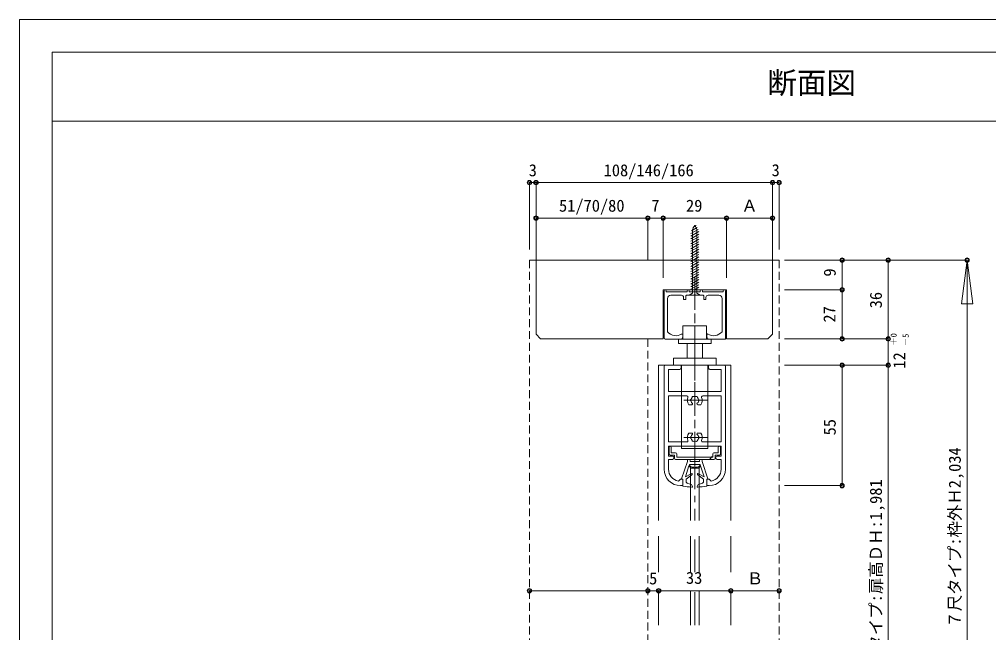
# Model space of a CAD drawing. Units: millimetres on the paper, enlarged 5 times, with parts at other scales. Extents: x -992 to 1008, y -685 to 700.
# Drawn here: x -992 to -255, y 233 to 700 of the extents above; entities that cross this region are included whole.
import ezdxf
from ezdxf.enums import TextEntityAlignment as Align

# ---------------------------------------------------------------- set-up
doc = ezdxf.new("R2010")
doc.units = ezdxf.units.MM
doc.header["$LTSCALE"] = 5
doc.header["$PDMODE"] = 32
doc.header["$PDSIZE"] = 2.5
doc.linetypes.add('CHAIN1', pattern=[8, 5, -1, 1, -1])
doc.linetypes.add('DASHED1', pattern=[1.8, 1.2, -0.6])
for name, color, linetype, lineweight in [('1-0_H-SYM', 7, 'Continuous', 20), ('1-1_0', 7, 'Continuous', 20), ('2-0_18', 7, 'Continuous', 18)]:
    doc.layers.add(name, color=color, linetype=linetype, lineweight=lineweight)
doc.styles.add('ＭＳ ゴシック', font='')
doc.styles.get('ＭＳ ゴシック').set_extended_font_data('MS Gothic')

msp = doc.modelspace()

# ---------------------------------------------------------------- linework, layer by layer
at = {"layer": '1-0_H-SYM'}
for p, q in [((-967.5, 675), (197.5, 675)), ((-967.5, 622.5), (197.5, 622.5)), ((-967.5, 622.5), (197.5, 622.5))]:
    msp.add_line(p, q, dxfattribs=at)
msp.add_lwpolyline([(197.5, -26.25), (-967.5, -26.25), (-967.5, 675)], dxfattribs=at)
at = {"layer": '1-1_0'}
msp.add_line((-967.5, 675), (197.5, 675), dxfattribs=at)
msp.add_lwpolyline([(-992.5, -685), (1007.5, -685), (1007.5, 700), (-992.5, 700)], close=True, dxfattribs=at)
msp.add_lwpolyline([(197.5, -26.25), (-967.5, -26.25), (-967.5, 675)], dxfattribs=at)
at = {"layer": '2-0_18', "color": 4}
for p, q in [((-604.34, 575.692), (-604.34, 524.709)), ((-604.34, 575.692), (-599.34, 575.692)), ((-599.34, 575.692), (-599.34, 503.158)), ((-599.34, 575.692), (-419.34, 575.692)), ((-419.34, 575.692), (-419.34, 503.158)), ((-419.34, 575.692), (-414.34, 575.692)), ((-414.34, 575.692), (-414.34, 524.709)), ((-599.34, 548.736), (-514.34, 548.736)), ((-514.34, 548.736), (-514.34, 516.667)), ((-502.673, 548.736), (-502.673, 503.158)), ((-454.34, 548.736), (-454.34, 503.158)), ((-410.315, 516.667), (-271.259, 516.667)), ((-366.409, 516.667), (-366.409, 456.667)), ((-331.318, 516.667), (-331.318, 106.855)), ((-275.593, 483.333), (-271.259, 516.667)), ((-271.259, 516.667), (-271.259, 96.115)), ((-271.259, 516.667), (-266.926, 483.333)), ((-410.315, 494.167), (-366.409, 494.167)), ((-266.926, 483.333), (-275.593, 483.333)), ((-410.315, 456.667), (-331.318, 456.667)), ((-410.315, 436.616), (-331.318, 436.616)), ((-366.409, 436.616), (-366.409, 344.949)), ((-410.315, 344.949), (-366.409, 344.949)), ((-514.34, 264.957), (-604.34, 264.957)), ((-514.34, 264.957), (-451.007, 264.957)), ((-451.007, 264.957), (-414.34, 264.957))]:
    msp.add_line(p, q, dxfattribs=at)
at = {"layer": '2-0_18'}
for p, q in [((-481.507, 536.848), (-475.852, 540.113)), ((-481.055, 539.033), (-476.686, 541.556)), ((-480.173, 539.543), (-480.304, 539.467)), ((-478.507, 543.282), (-480.173, 539.921)), ((-480.173, 491.449), (-480.173, 539.921)), ((-480.076, 541.523), (-477.519, 543)), ((-478.507, 543.282), (-476.84, 539.921)), ((-476.84, 539.921), (-476.84, 491.449)), ((-481.507, 534.924), (-475.507, 538.388)), ((-481.507, 532.999), (-475.507, 536.463)), ((-481.507, 531.075), (-475.507, 534.539)), ((-481.507, 529.15), (-475.507, 532.614)), ((-481.507, 527.226), (-475.507, 530.69)), ((-481.507, 527.226), (-478.183, 529.145)), ((-481.507, 525.301), (-475.507, 528.765)), ((-481.507, 523.377), (-475.507, 526.841)), ((-481.507, 521.452), (-475.524, 524.906)), ((-475.524, 524.906), (-475.507, 524.916)), ((-414.34, 516.667), (-604.34, 516.667)), ((-599.34, 460.203), (-599.34, 516.667)), ((-481.507, 519.528), (-475.507, 522.992)), ((-481.507, 517.603), (-475.507, 521.067)), ((-481.507, 515.679), (-475.507, 519.143)), ((-481.507, 513.754), (-475.507, 517.218)), ((-481.507, 511.83), (-475.507, 515.294)), ((-481.507, 509.905), (-475.507, 513.369)), ((-481.507, 507.981), (-475.507, 511.445)), ((-481.507, 506.056), (-475.507, 509.52)), ((-481.507, 504.132), (-475.507, 507.596)), ((-481.507, 502.207), (-475.507, 505.671)), ((-481.507, 500.283), (-475.507, 503.747)), ((-481.507, 498.358), (-475.507, 501.822)), ((-481.507, 496.434), (-475.507, 499.897)), ((-481.507, 494.509), (-475.507, 497.973)), ((-478.766, 494.167), (-475.507, 496.048)), ((-502.673, 456.667), (-502.673, 494.167)), ((-502.673, 494.167), (-454.34, 494.167)), ((-501.84, 493.29), (-501.84, 457.449)), ((-500.173, 492.449), (-500.173, 493.282)), ((-484.34, 492.449), (-500.173, 492.449)), ((-499.34, 487.449), (-499.34, 462.413)), ((-487.007, 488.282), (-487.007, 486.616)), ((-485.34, 486.616), (-485.34, 489.449)), ((-484.84, 489.949), (-472.173, 489.949)), ((-484.34, 493.282), (-484.34, 492.449)), ((-482.673, 492.449), (-482.673, 493.282)), ((-480.173, 491.449), (-482.673, 489.949)), ((-479.007, 489.949), (-478.507, 490.449)), ((-478.507, 490.449), (-478.007, 489.949)), ((-476.84, 491.449), (-474.34, 489.949)), ((-472.673, 492.449), (-472.673, 493.282)), ((-456.84, 492.449), (-472.673, 492.449)), ((-468.34, 489.949), (-460.173, 489.949)), ((-457.673, 462.413), (-457.673, 487.449)), ((-456.84, 492.449), (-456.84, 493.282)), ((-455.173, 456.616), (-455.173, 493.282)), ((-454.34, 456.667), (-454.34, 494.167)), ((-487.007, 486.616), (-485.34, 486.616)), ((-487.507, 466.616), (-469.507, 466.616)), ((-487.507, 456.616), (-487.507, 466.616)), ((-469.507, 466.616), (-469.507, 456.616)), ((-487.673, 458.282), (-487.673, 459.949)), ((-469.34, 459.949), (-469.34, 458.282)), ((-501.007, 456.616), (-489.34, 456.616)), ((-491.007, 456.616), (-466.007, 456.616)), ((-491.007, 453.282), (-491.007, 456.616)), ((-491.007, 453.282), (-466.007, 453.282)), ((-484.34, 441.949), (-484.34, 453.282)), ((-472.673, 453.282), (-472.673, 441.949)), ((-467.673, 456.616), (-455.173, 456.616)), ((-466.007, 456.616), (-466.007, 453.282)), ((-422.875, 456.667), (-454.34, 456.667)), ((-506.007, 436.616), (-501.007, 436.616)), ((-506.007, 318.376), (-506.007, 436.616)), ((-501.84, 435.783), (-501.84, 357.449)), ((-501.007, 436.616), (-456.007, 436.616)), ((-494.673, 441.949), (-462.34, 441.949)), ((-494.673, 436.616), (-494.673, 441.949)), ((-488.923, 436.616), (-488.923, 434.949)), ((-488.507, 373.282), (-488.507, 436.616)), ((-468.507, 436.616), (-468.507, 373.282)), ((-468.09, 434.949), (-468.09, 436.616)), ((-462.34, 441.949), (-462.34, 436.616)), ((-456.007, 436.616), (-451.007, 436.616)), ((-455.173, 357.449), (-455.173, 435.783)), ((-451.007, 436.616), (-451.007, 318.376)), ((-498.507, 416.616), (-498.507, 433.282)), ((-490.59, 433.282), (-498.507, 433.282)), ((-458.507, 433.282), (-466.423, 433.282)), ((-458.507, 433.282), (-458.507, 416.616)), ((-498.507, 416.616), (-458.507, 416.616)), ((-498.507, 378.282), (-498.507, 413.282)), ((-498.507, 413.282), (-484.507, 413.282)), ((-472.507, 413.282), (-458.507, 413.282)), ((-458.507, 413.282), (-458.507, 378.282)), ((-483.089, 406.616), (-480.793, 406.616)), ((-473.924, 406.616), (-476.22, 406.616)), ((-480.793, 384.949), (-483.089, 384.949)), ((-476.22, 384.949), (-473.924, 384.949)), ((-484.507, 378.282), (-498.507, 378.282)), ((-458.507, 378.282), (-472.507, 378.282)), ((-498.507, 374.949), (-498.507, 367.449)), ((-458.507, 374.949), (-498.507, 374.949)), ((-498.09, 374.116), (-498.09, 369.116)), ((-496.423, 369.949), (-496.423, 374.116)), ((-493.09, 369.949), (-496.423, 369.949)), ((-492.257, 366.616), (-492.257, 369.116)), ((-468.507, 373.282), (-488.507, 373.282)), ((-464.757, 369.116), (-464.757, 366.616)), ((-460.59, 369.949), (-463.923, 369.949)), ((-460.59, 374.116), (-460.59, 369.949)), ((-458.924, 369.116), (-458.924, 374.116)), ((-458.507, 367.449), (-458.507, 374.949)), ((-498.507, 367.449), (-495.59, 367.449)), ((-498.507, 364.949), (-498.507, 357.449)), ((-495.59, 364.949), (-498.507, 364.949)), ((-497.257, 368.283), (-493.923, 368.283)), ((-493.923, 368.283), (-493.923, 365.783)), ((-493.09, 364.949), (-463.923, 364.949)), ((-464.757, 366.616), (-492.257, 366.616)), ((-488.507, 350.116), (-484.173, 363.282)), ((-484.173, 363.282), (-484.173, 364.116)), ((-482.007, 364.116), (-482.007, 363.282)), ((-482.007, 363.282), (-475.022, 363.282)), ((-475.007, 363.282), (-475.007, 364.116)), ((-472.84, 364.116), (-472.84, 363.282)), ((-467.434, 364.949), (-465.34, 367.043)), ((-463.09, 368.283), (-459.757, 368.283)), ((-463.09, 365.783), (-463.09, 368.283)), ((-458.507, 367.449), (-461.423, 367.449)), ((-461.423, 364.949), (-458.507, 364.949)), ((-458.507, 357.449), (-458.507, 364.949)), ((-485.677, 351.782), (-482.973, 360)), ((-481.235, 354.061), (-485.677, 351.782)), ((-482.77, 360.616), (-482.605, 361.116)), ((-482.639, 360.616), (-482.77, 360.616)), ((-482.605, 361.116), (-474.408, 361.116)), ((-481.84, 358.283), (-475.174, 358.283)), ((-481.84, 318.376), (-481.84, 358.283)), ((-475.174, 358.283), (-475.174, 318.376)), ((-487.673, 349.949), (-488.507, 350.116)), ((-487.673, 344.616), (-487.673, 349.949)), ((-485.173, 349.949), (-480.711, 353.212)), ((-485.173, 348.263), (-485.173, 349.949)), ((-476.302, 353.212), (-471.84, 349.949)), ((-471.84, 349.949), (-471.84, 348.263)), ((-467.673, 349.949), (-469.34, 349.949)), ((-469.34, 349.949), (-469.34, 344.616)), ((-466.007, 348.435), (-467.673, 349.949)), ((-489.34, 344.949), (-487.673, 344.949)), ((-481.007, 345.949), (-483.896, 346.643)), ((-480.361, 344.233), (-481.007, 345.949)), ((-469.34, 344.949), (-467.673, 344.949)), ((-506.007, 278.964), (-506.007, 306.546)), ((-481.84, 278.964), (-481.84, 306.546)), ((-475.174, 306.546), (-475.174, 278.964)), ((-451.007, 306.546), (-451.007, 278.964)), ((-604.34, 263.29), (-604.34, 264.957)), ((-514.34, 263.29), (-514.34, 264.957)), ((-506.007, 238.837), (-506.007, 264.957)), ((-481.84, 238.837), (-481.84, 264.957)), ((-475.174, 264.957), (-475.174, 238.837)), ((-451.007, 264.957), (-451.007, 238.837)), ((-414.34, 264.957), (-414.34, 263.29))]:
    msp.add_line(p, q, dxfattribs=at)
at = {"layer": '2-0_18', "linetype": 'DASHED1', "lineweight": 20}
for p, q in [((-604.34, 516.667), (-604.34, 94.355)), ((-414.34, 516.667), (-414.34, 94.355)), ((-514.34, 456.667), (-514.34, 94.355))]:
    msp.add_line(p, q, dxfattribs=at)
at = {"layer": '2-0_18', "linetype": 'CHAIN1'}
for p, q in [((-478.507, 503.761), (-478.507, 365.686)), ((-468.541, 409.949), (-486.874, 409.949)), ((-486.874, 381.616), (-468.541, 381.616)), ((-478.507, 382.983), (-478.507, 355.841)), ((-478.507, 367.291), (-478.507, 318.376)), ((-478.507, 278.964), (-478.507, 306.546)), ((-478.507, 238.837), (-478.507, 264.957))]:
    msp.add_line(p, q, dxfattribs=at)
at = {"layer": '2-0_18', "lineweight": 20}
msp.add_line((-496.84, 489.949), (-488.673, 489.949), dxfattribs=at)
at = {"layer": '2-0_18', "linetype": 'DASHED1'}
for p, q in [((-478.507, 475.992), (-478.507, 353.636)), ((-489.34, 456.616), (-467.673, 456.616))]:
    msp.add_line(p, q, dxfattribs=at)
at = {"layer": '2-0_18', "color": 4}
msp.add_lwpolyline([(-514.34, 548.736), (-502.673, 548.736), (-454.34, 548.736), (-419.34, 548.736)], dxfattribs=at)
at = {"layer": '2-0_18'}
for points in [[(-422.875, 456.667), (-419.34, 460.203), (-419.34, 516.667)], [(-474.34, 493.282), (-474.34, 492.449), (-482.673, 492.449)], [(-471.673, 489.449), (-471.673, 486.616), (-470.007, 486.616), (-470.007, 488.282)], [(-599.34, 460.203), (-595.804, 456.667), (-502.673, 456.667)], [(-472.84, 363.282), (-468.507, 350.116), (-469.34, 349.949)], [(-474.041, 360), (-471.336, 351.782), (-475.779, 354.061)], [(-474.408, 361.116), (-474.243, 360.616), (-474.374, 360.616)], [(-487.673, 349.949), (-489.34, 349.949), (-491.007, 348.435)], [(-473.118, 346.643), (-476.007, 345.949), (-476.652, 344.233)]]:
    msp.add_lwpolyline(points, dxfattribs=at)
at = {"layer": '2-0_18', "color": 4}
for centre in [(-604.34, 575.692), (-599.34, 575.692), (-419.34, 575.692), (-414.34, 575.692), (-599.34, 548.736), (-514.34, 548.736), (-502.673, 548.736), (-454.34, 548.736), (-419.34, 548.736), (-366.409, 516.667), (-331.318, 516.667), (-271.259, 516.667), (-366.409, 494.167), (-366.409, 456.667), (-331.318, 456.667), (-366.409, 436.616), (-331.318, 436.616), (-366.409, 344.949), (-604.34, 264.957), (-514.34, 264.957), (-506.007, 264.957), (-451.007, 264.957), (-414.34, 264.957)]:
    msp.add_circle(centre, 1.667, dxfattribs=at)
at = {"layer": '2-0_18'}
for centre, radius, start, end in [((-501.007, 493.282), 0.833, 0, 180), ((-496.84, 487.449), 2.5, 90, 180), ((-488.673, 488.282), 1.667, 0, 90), ((-484.84, 489.449), 0.5, 90, 180), ((-483.507, 493.282), 0.833, 0, 180), ((-473.507, 493.282), 0.833, 0, 180), ((-472.173, 489.449), 0.5, 0, 90), ((-468.34, 488.282), 1.667, 90, 180), ((-460.173, 487.449), 2.5, 0, 90), ((-456.007, 493.282), 0.833, 0, 180), ((-501.007, 457.449), 0.833, 180, 270), ((-498.84, 462.413), 0.5, 180, 220.00775), ((-492.84, 467.449), 8.333, 220.00775, 301.89077), ((-489.34, 458.282), 1.667, 270, 0), ((-488.173, 459.949), 0.5, 0, 121.89077), ((-468.84, 459.949), 0.5, 58.10921, 180), ((-467.673, 458.282), 1.667, 180, 270), ((-464.173, 467.449), 8.333, 238.1092, 319.99223), ((-458.173, 462.413), 0.5, 319.99223, 0), ((-501.007, 435.783), 0.833, 90, 180), ((-456.007, 435.783), 0.833, 0, 90), ((-490.59, 434.949), 1.667, 270, 0), ((-466.423, 434.949), 1.667, 180, 270), ((-484.507, 412.449), 0.833, 337.38011, 90), ((-472.507, 412.449), 0.833, 90, 202.61984), ((-478.507, 409.949), 5.667, 157.38011, 216.03186), ((-481.007, 409.949), 0.833, 112.02429, 247.97566), ((-478.507, 409.949), 2.917, 135.35885, 164.64109), ((-478.507, 409.949), 2.917, 195.35885, 229.81587), ((-480.793, 407.242), 0.626, 270, 49.81587), ((-479.757, 412.114), 0.833, 52.02429, 187.97566), ((-478.507, 409.949), 2.917, 75.35886, 104.64109), ((-477.257, 412.114), 0.833, 352.02429, 127.97566), ((-476.22, 407.242), 0.626, 130.18408, 270), ((-478.507, 409.949), 2.917, 310.18408, 344.64109), ((-478.507, 409.949), 2.917, 15.35886, 44.6411), ((-476.007, 409.949), 0.833, 292.02429, 67.97566), ((-478.507, 409.949), 5.667, 323.96809, 22.61984), ((-478.507, 381.616), 5.667, 143.96809, 202.61984), ((-478.507, 381.616), 2.917, 130.18408, 164.64109), ((-480.793, 384.323), 0.626, 310.18408, 90), ((-476.22, 384.323), 0.626, 90, 229.81587), ((-478.507, 381.616), 2.917, 15.35886, 49.81587), ((-478.507, 381.616), 5.667, 337.38011, 36.03186), ((-484.507, 379.116), 0.833, 270, 22.61984), ((-481.007, 381.616), 0.833, 112.02429, 247.97566), ((-478.507, 381.616), 2.917, 195.35885, 224.64109), ((-479.757, 379.451), 0.833, 172.02429, 307.97566), ((-478.507, 381.616), 2.917, 255.35885, 284.64109), ((-477.257, 379.451), 0.833, 232.02429, 7.97566), ((-478.507, 381.616), 2.917, 315.35885, 344.64109), ((-476.007, 381.616), 0.833, 292.02429, 67.97566), ((-472.507, 379.116), 0.833, 157.38011, 270), ((-497.257, 374.116), 0.833, 0, 180), ((-497.257, 369.116), 0.833, 180, 270), ((-493.09, 369.116), 0.833, 0, 90), ((-463.923, 369.116), 0.833, 90, 180), ((-459.757, 374.116), 0.833, 0, 180), ((-459.757, 369.116), 0.833, 270, 0), ((-495.59, 366.199), 1.25, 270, 90), ((-493.09, 365.783), 0.833, 180, 270), ((-483.34, 364.116), 0.833, 90, 180), ((-482.84, 364.116), 0.833, 0, 90), ((-474.174, 364.116), 0.833, 90, 180), ((-473.673, 364.116), 0.833, 0, 90), ((-463.923, 365.783), 0.833, 270, 0), ((-461.423, 366.199), 1.25, 90, 270), ((-489.34, 357.449), 12.5, 180, 270), ((-489.34, 357.449), 9.167, 180, 259.52429), ((-480.057, 361.616), 3.333, 208.99502, 277.34953), ((-482.639, 360.449), 0.167, 24.31572, 90), ((-480.057, 361.616), 2.667, 204.31571, 277.34953), ((-481.007, 353.616), 0.5, 306.17921, 117.15095), ((-479.674, 358.64), 0.333, 277.34953, 97.34953), ((-477.34, 358.64), 0.333, 82.65042, 262.65042), ((-476.956, 361.616), 3.333, 262.65042, 331.00492), ((-476.956, 361.616), 2.667, 262.65042, 335.68423), ((-476.007, 353.616), 0.5, 62.849, 233.82073), ((-474.374, 360.449), 0.167, 90, 155.68423), ((-467.673, 357.449), 12.5, 270, 0), ((-467.673, 357.449), 9.167, 280.47566, 0), ((-483.507, 348.263), 1.667, 180, 256.50424), ((-473.507, 348.263), 1.667, 283.49571, 0), ((-474.32, 426.873), 83.333, 260.77894, 265.60969), ((-480.673, 344.116), 0.333, 265.60969, 20.60966), ((-476.34, 344.116), 0.333, 159.39028, 274.39025), ((-482.694, 426.873), 83.333, 274.39025, 279.221)]:
    msp.add_arc(centre, radius, start, end, dxfattribs=at)
at = {"layer": '2-0_18', "color": 5}
for p in [(-604.34, 575.692), (-599.34, 575.692), (-419.34, 575.692), (-414.34, 575.692), (-599.34, 548.736), (-514.34, 548.736), (-502.673, 548.736), (-454.34, 548.736), (-419.34, 548.736), (-366.409, 516.667), (-331.318, 516.667), (-271.259, 516.667), (-366.409, 494.167), (-366.409, 456.667), (-331.318, 456.667), (-366.409, 436.616), (-331.318, 436.616), (-366.409, 344.949), (-604.34, 264.957), (-514.34, 264.957), (-506.007, 264.957), (-451.007, 264.957), (-414.34, 264.957)]:
    msp.add_point(p, dxfattribs=at)
at = {"layer": '2-0_18', "color": 4}
for p in [(-366.409, 516.667), (-331.318, 516.667), (-366.409, 494.167), (-366.409, 456.667), (-331.318, 456.667), (-366.409, 436.616), (-331.318, 436.616), (-366.409, 344.949), (-604.34, 264.957), (-506.007, 264.957), (-451.007, 264.957), (-414.34, 264.957)]:
    msp.add_point(p, dxfattribs=at)

# ---------------------------------------------------------------- texts
at = {"layer": '1-1_0', "style": 'ＭＳ ゴシック'}
msp.add_text('断面図', height=16.5, dxfattribs=at).set_placement((-423.371, 638.489), align=Align.BOTTOM_LEFT)
at = {"layer": '2-0_18', "style": 'ＭＳ ゴシック'}
for s, p in [('108/146/166', (-547.882, 577.775)), ('3', (-604.895, 577.777)), ('3', (-420.063, 577.834)), ('51/70/80', (-581.84, 550.809)), ('7', (-511.59, 550.809)), ('29', (-485.173, 550.82)), ('Ａ', (-443.09, 550.82)), ('5', (-513.255, 267.02)), ('33', (-485.219, 267.436)), ('Ｂ', (-438.924, 267.04))]:
    msp.add_text(s, height=9.164, dxfattribs=at).set_placement(p, align=Align.BOTTOM_LEFT)
for s, height, p in [('9', 9.164, (-368.492, 504.167)), ('36', 9.164, (-333.401, 480)), ('27', 9.164, (-368.698, 469.153)), ('＋0', 4.582, (-323.517, 451.508)), ('－5', 4.582, (-314.36, 451.154)), ('12', 9.164, (-315.549, 434.083)), ('55', 9.164, (-368.521, 383.222)), ('７尺タイプ:枠外Ｈ2,034', 9.164, (-273.342, 236.761)), ('７尺タイプ:扉高ＤＨ:1,981', 9.164, (-333.401, 193.61))]:
    msp.add_text(s, height=height, rotation=90, dxfattribs=at).set_placement(p, align=Align.BOTTOM_LEFT)

doc.saveas('drawing.dxf')
